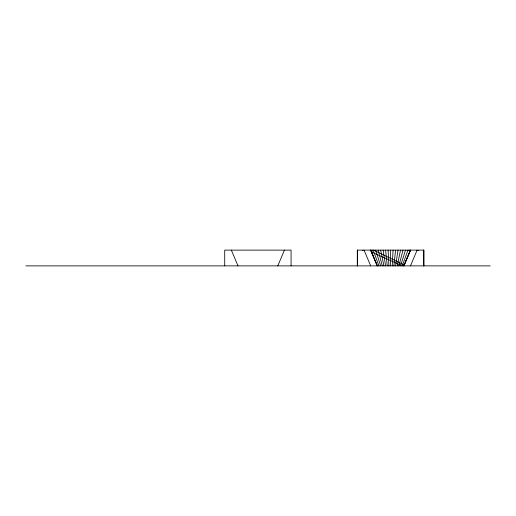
<?xml version="1.0" encoding="UTF-8"?>
<svg xmlns="http://www.w3.org/2000/svg" width="516" height="516" viewBox="0 0 516 516"><rect width="100%" height="100%" fill="white"/><g stroke="black" fill="none" stroke-linecap="round" stroke-linejoin="round"><path stroke-width="0.77" d="M392.237 265.875L393.063 250.125M393.895 265.875L395.553 250.125M395.553 265.875L398.042 250.125M397.21 265.875L400.526 250.125M398.868 265.875L403.015 250.125M400.526 265.875L405.505 250.125M402.19 265.875L407.995 250.125M277.795 265.875L284.426 250.125M403.409 264.573L373.874 250.279L371.514 250.279L372.3 252.369L401.448 265.476L403.028 265.476L403.409 264.34M403.738 265.875L410.375 250.125M403.847 265.875L410.478 250.125M403.957 265.875L410.588 250.125M410.478 265.875L417.115 250.125M362.516 250.512L362.922 250.279M371.514 250.512L373.874 250.512M25.8 265.875L490.2 265.875M418.121 250.279L418.528 250.512M370.785 250.125L377.415 265.875M370.675 250.125L377.306 265.875M370.565 250.125L377.202 265.875M364.038 250.125L370.675 265.875M231.355 250.125L237.986 265.875M373.165 250.125L378.97 265.875M375.648 250.125L380.627 265.875M378.138 250.125L382.285 265.875M380.627 250.125L383.943 265.875M383.111 250.125L385.6 265.875M385.6 250.125L387.258 265.875M388.09 250.125L388.916 265.875M423.855 265.875L423.855 250.125L357.298 250.125L357.298 265.875M423.746 250.125L423.746 265.875M423.642 250.125L423.642 265.875M390.58 250.125L390.58 265.875M357.517 250.125L357.517 265.875M357.407 250.125L357.407 265.875M291.063 265.875L291.063 250.125L224.718 250.125L224.718 265.875M409.53 250.279L407.169 250.512L409.53 250.279"/></g></svg>
